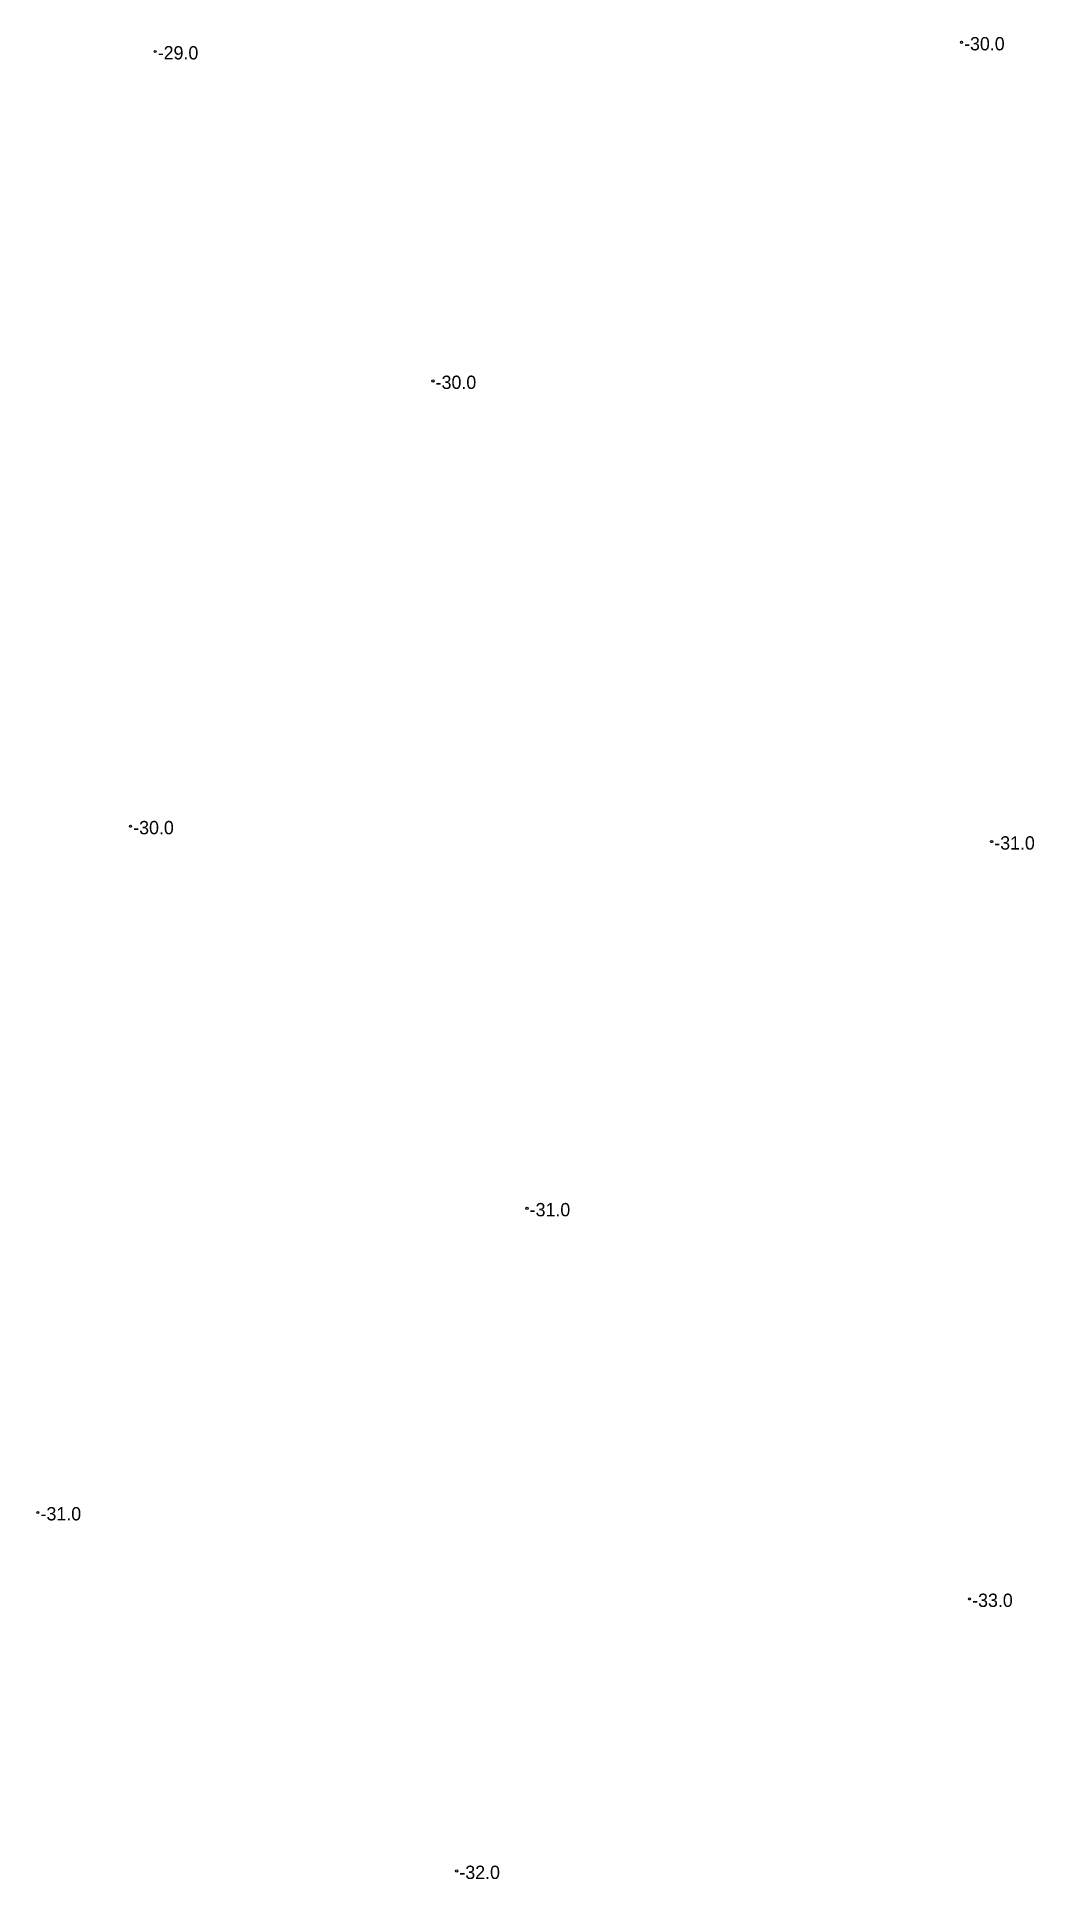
# Model space of a CAD drawing. Header units: metres. Extents: x 594658 to 598405, y 3006264 to 3013184.
import ezdxf

# ---------------------------------------------------------------- set-up
doc = ezdxf.new("R2010")
doc.units = ezdxf.units.M

# ---------------------------------------------------------------- blocks, each defined once
blk = doc.blocks.new('FLAG')
blk.add_circle((0, 0), 0.2)
blk.add_attdef('height', (0.5, -1.5), '', height=2.5)

msp = doc.modelspace()

# ---------------------------------------------------------------- block references
at = {"xscale": 20, "yscale": 20, "zscale": 20}
for p, values in [((595102.5088, 3013129.521, -29), {'height': '-29.0'}), ((598131.7532, 3013163.672, -30), {'height': '-30.0'}), ((596146.5587, 3011891.924, -30), {'height': '-30.0'}), ((595010.4204, 3010219.194, -30), {'height': '-30.0'}), ((598245.2315, 3010161.658, -31), {'height': '-31.0'}), ((596499.7296, 3008784.11, -31), {'height': '-31.0'}), ((594662.2756, 3007641.824, -31), {'height': '-31.0'}), ((598162.1184, 3007316.947, -33), {'height': '-33.0'}), ((596235.6486, 3006295.053, -32), {'height': '-32.0'})]:
    msp.add_blockref('FLAG', p, dxfattribs=at).add_auto_attribs(values)

doc.saveas('drawing.dxf')
